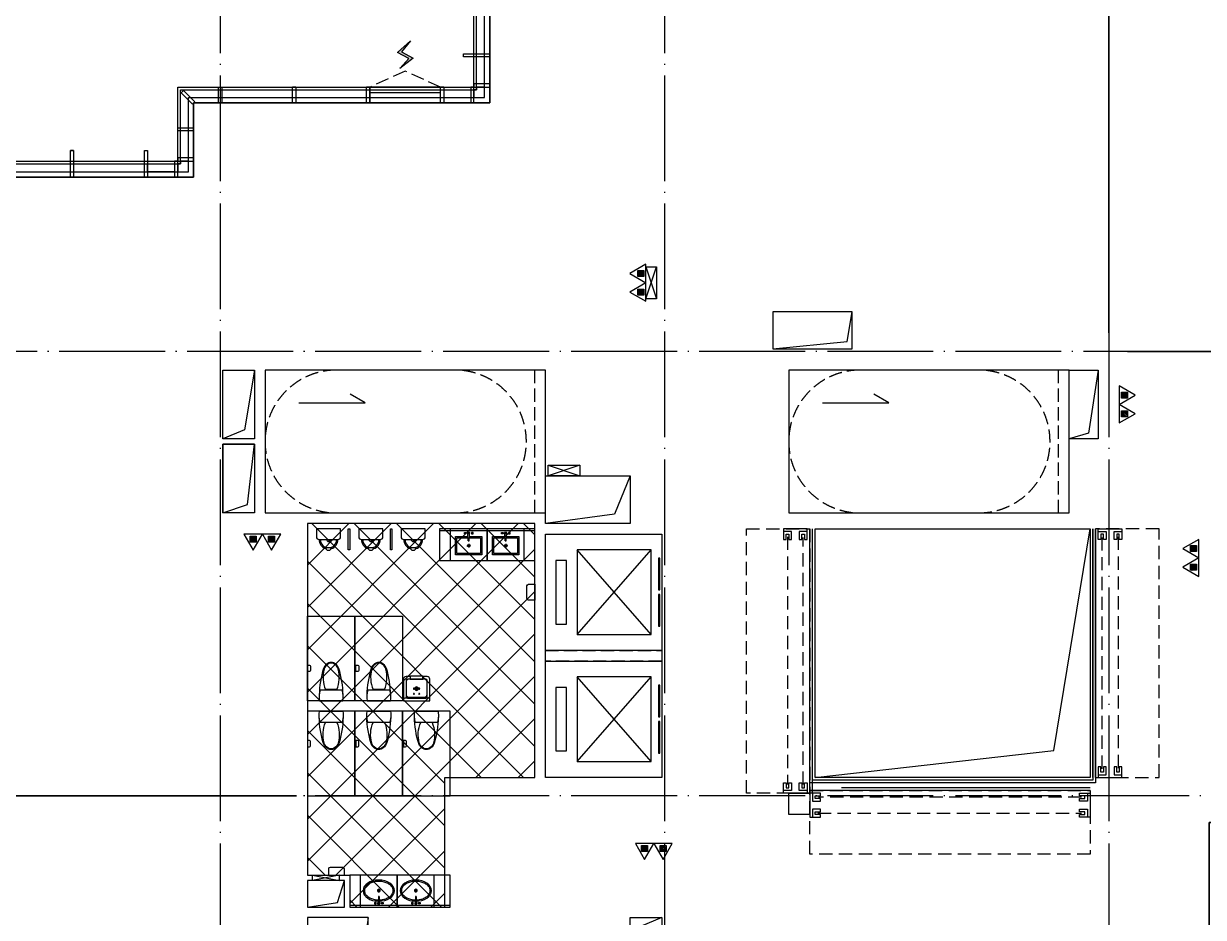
# Model space of a CAD drawing. Extents: x -186750 to 855523, y -12902 to 560425.
# Drawn here: x 116442 to 138746, y 133304 to 150200 of the extents above; entities that cross this region are included whole.
import ezdxf
from ezdxf.xclip import XClip

# ---------------------------------------------------------------- set-up
doc = ezdxf.new("R2010")
doc.units = 0
doc.header["$LTSCALE"] = 1000
doc.header["$MEASUREMENT"] = 0
doc.header["$XCLIPFRAME"] = 0
for name, pattern in [('104-10 轴网$0$DOTE', [2.4200000000000004, 2, -0.2, 0.02, -0.2]), ('8#楼幕墙$0$109-34 轴网$0$L1$0$$AUDIT_BAD_LTYPE1', [0]), ('8#楼幕墙$0$DASH', [0.35, 0.25, -0.1]), ('X-104 8#10#平面$0$109-34 轴网$0$L1$0$$AUDIT_BAD_LTYPE1', [0]), ('X-104 8#10#平面$0$CACHE', [0.375, 0.25, -0.125]), ('X-104 8#10#平面$0$DASH', [0.35, 0.25, -0.1]), ('三跑梯-奇数F$0$DASH', [0.35, 0.25, -0.1])]:
    doc.linetypes.add(name, pattern=pattern)
for name, color, linetype in [('104-10 轴网$0$A_AXIS-轴线', 252, '104-10 轴网$0$DOTE'), ('8#楼幕墙$0$A-C_玻璃幕墙', 140, 'Continuous'), ('8#楼幕墙$0$A-SUR_看线', 252, 'Continuous'), ('8#楼幕墙$0$A-TECH_结构', 21, 'Continuous'), ('EQUIP_消防', 7, 'Continuous'), ('TWT_TEXT', 7, 'Continuous'), ('X-104 8#10#平面$0$A-E_栏杆', 252, 'Continuous'), ('X-104 8#10#平面$0$A-E_楼梯', 252, 'Continuous'), ('X-104 8#10#平面$0$A-E_电梯', 252, 'Continuous'), ('X-104 8#10#平面$0$A-FC', 252, 'X-104 8#10#平面$0$CACHE'), ('X-104 8#10#平面$0$A-I_卫-洁具', 8, 'Continuous'), ('X-104 8#10#平面$0$A-SUR_看线', 252, 'Continuous'), ('X-104 8#10#平面$0$A-TECH_暖通', 162, 'Continuous'), ('X-104 8#10#平面$0$A-TECH_结构', 252, 'Continuous')]:
    doc.layers.add(name, color=color, linetype=linetype)
for name, color, linetype, plot in [('8#楼幕墙$0$04-电动窗', 1, 'Continuous', False), ('X-104 8#10#平面$0$04-不打印_辅助线', 165, 'Continuous', False), ('三跑梯-奇数F$0$04-不打印_辅助线', 165, 'Continuous', False)]:
    doc.layers.add(name, color=color, linetype=linetype, plot=plot)

# ---------------------------------------------------------------- blocks, each defined once
blk = doc.blocks.new('104-10 轴网')
at = {"layer": '104-10 轴网$0$A_AXIS-轴线', "linetype": '104-10 轴网$0$DOTE'}
for p, q in [((128829.5977508623, 40099.99999999988), (128829.5977508621, -6500.000000000186)), ((137229.5977508624, 40099.99999999987), (137229.5977508621, -6500.000000000186)), ((145629.5977508624, 40099.99999999987), (145629.5977508621, -6500.000000000186)), ((168929.5977508623, 25199.99999999987), (113929.5977508621, 25199.99999999982)), ((168929.5977508623, 16799.99999999987), (113929.5977508621, 16799.99999999982))]:
    blk.add_line(p, q, dxfattribs=at)
blk = doc.blocks.new('X-104 8#10#平面$0$meae')
for p, q in [((-215.039999999979, 0), (-243.7679999999818, 0)), ((-210, 5.039999999979045), (-210, 32.76000000000931)), ((-176.7359999999753, 0), (-204.9599999999627, 0)), ((-99.54815868195146, 8), (21.68149024352897, 14.3899337600451)), ((-99.54815868195146, -7.999999999941792), (-99.54815868195146, 8)), ((21.68149024352897, -14.3899337601033), (21.68149024352897, 14.3899337600451)), ((-210, -32.25599999999395), (-210, -5.039999999979045)), ((-99.54815868195146, -8.000000000058208), (21.68149024352897, -14.3899337601033))]:
    blk.add_line(p, q)
at = {"const_width": 0.8399999999999999}
blk.add_lwpolyline([(-209.5800000000163, -0.1400000000139698, -0.9999999999999999), (-210.4199999999837, -0.1400000000139698, -0.9999999999999999)], format="xyb", close=True, dxfattribs=at)
for points in [[(17.19145484233741, 81.35012003820157), (40, 81.35012003820157), (39.99999999994179, 51.35012003820157), (17.1914548422792, 51.35012003820157)], [(21.68149024352897, 21.35012003820157), (40, 21.35012003820157), (40, -21.35012003820157), (21.68149024352897, -21.35012003820157)], [(17.19145484233741, -81.35012003820157), (40, -81.35012003820157), (39.99999999994179, -51.35012003820157), (17.1914548422792, -51.35012003820157)]]:
    blk.add_lwpolyline(points, close=True)
blk.add_circle((-210, 0), 25.2)
blk.add_ellipse((-210, 0), major_axis=(0, -296.8388870928175), ratio=0.6737661697857759)
at = {"color": 8}
blk.add_open_spline([(-210, -271.838887092832), (-201.6286662275088, -271.838887092832), (-193.2556980797672, -270.8834744876949), (-176.5567826171755, -267.0318226981908), (-168.2292954665609, -264.1331208487391), (-151.7464247078751, -256.3412992825033), (-143.592075161112, -251.4461166422116), (-127.6688291439204, -239.6628589069005), (-119.9016611408442, -232.7743547918508), (-105.0053654383519, -217.100718463771), (-97.87740360945463, -208.3160983382841), (-84.50442564953119, -189.0367220979533), (-78.25994529254967, -178.5426552897552), (-66.86596525227651, -156.1005802754662), (-61.71665413689334, -144.1531549534993), (-52.68240508378949, -119.1104159536771), (-48.79751711455174, -106.0155586157343), (-42.41598126577446, -79.01830609660828), (-39.91934085072717, -65.11628590768669), (-36.39207964838715, -36.86706837144447), (-35.3614577781409, -22.5202054088586), (-34.79793056182098, 6.244822261855006), (-35.26502483320655, 20.66266644134885), (-37.68259151588427, 49.19399507466005), (-39.63306519814068, 63.30715293157846), (-44.95700291811954, 90.86129060061648), (-48.33046480413759, 104.3019146881416), (-56.39392556494568, 130.1611448710319), (-61.0838973345235, 142.5793309712317), (-71.62818411248736, 166.0733063118532), (-77.48238030000357, 177.1485642623738), (-90.15903716551838, 197.6798496269621), (-96.98112566315103, 207.1352148510632), (-111.3602107425686, 224.2113378457143), (-118.9163064261083, 231.8314545630128), (-134.510733252624, 245.1036245926516), (-142.547481424408, 250.7556368449004), (-158.868371842138, 260.0530890176306), (-167.1509793659789, 263.6999722997425), (-183.7976203592261, 269.0257272459567), (-192.162095878215, 270.7072330619558), (-208.8995512870024, 272.153067119536), (-217.2755150526064, 271.9185741905239), (-234.0031495776493, 269.526916392555), (-242.3573442720808, 267.3679324407713), (-258.9526960913208, 261.0731867576833), (-267.1936322519905, 256.9349128940958), (-283.3781850557425, 246.65468100406), (-291.3201072766096, 240.5117016318836), (-306.6623222918133, 226.2813428560039), (-314.0611830068519, 218.1942343084957), (-328.0653621423407, 200.2301868745126), (-334.6699371464783, 190.353927289194), (-346.859358667396, 169.044026111078), (-352.4439172392595, 157.6110181525), (-362.4072642970132, 133.476927122334), (-366.7859668953461, 120.7763437553076), (-374.1964356524404, 94.43610308453208), (-377.2281845823745, 80.79684587812517), (-381.8495765395346, 52.93462008907227), (-383.4392193020904, 38.71199739631265), (-385.1273327118251, 10.0537408667733), (-385.225804392132, -4.381569712015335), (-383.9285565786413, -33.08909023553133), (-382.5328362500295, -47.36097819061251), (-378.2902226594742, -75.36972922243876), (-375.4433290168527, -89.10625087702647), (-368.3874579074909, -115.6863969620317), (-364.1784936326439, -128.529630749661), (-354.5335200406262, -152.9902308470919), (-349.097582319926, -164.6071133053629), (-337.1786070214584, -186.3198765731067), (-330.6958189697471, -196.415140855941), (-316.9037533847149, -214.843760280055), (-309.5951420506462, -223.1764269854757), (-294.4000191528467, -237.9131964488188), (-286.5148495539906, -244.3169298697612), (-270.41386736813, -255.1213227973203), (-262.1997869724291, -259.5227866767091), (-245.6385630253353, -266.3373192788567), (-237.2919559226721, -268.7527736420161), (-222.6272707111784, -271.2949484957498), (-216.3134306632564, -271.838887092832), (-210, -271.838887092832)], degree=3, knots=[0, 0, 0, 0, 0.1541728099079682, 0.1541728099079682, 0.3083456198159364, 0.3083456198159364, 0.4625184297239047, 0.4625184297239047, 0.6166912396318729, 0.6166912396318729, 0.7708640495398411, 0.7708640495398411, 0.9250368594478093, 0.9250368594478093, 1.079209669355778, 1.079209669355778, 1.233382479263746, 1.233382479263746, 1.387555289171714, 1.387555289171714, 1.541728099079682, 1.541728099079682, 1.69590090898765, 1.69590090898765, 1.850073718895619, 1.850073718895619, 2.004246528803587, 2.004246528803587, 2.158419338711555, 2.158419338711555, 2.312592148619523, 2.312592148619523, 2.466764958527492, 2.466764958527492, 2.62093776843546, 2.62093776843546, 2.775110578343428, 2.775110578343428, 2.929283388251396, 2.929283388251396, 3.083456198159364, 3.083456198159364, 3.237629008067333, 3.237629008067333, 3.391801817975301, 3.391801817975301, 3.545974627883269, 3.545974627883269, 3.700147437791237, 3.700147437791237, 3.854320247699206, 3.854320247699206, 4.008493057607174, 4.008493057607174, 4.162665867515142, 4.162665867515142, 4.31683867742311, 4.31683867742311, 4.471011487331078, 4.471011487331078, 4.625184297239047, 4.625184297239047, 4.779357107147015, 4.779357107147015, 4.933529917054983, 4.933529917054983, 5.087702726962951, 5.087702726962951, 5.24187553687092, 5.24187553687092, 5.396048346778888, 5.396048346778888, 5.550221156686856, 5.550221156686856, 5.704393966594824, 5.704393966594824, 5.858566776502792, 5.858566776502792, 6.012739586410761, 6.012739586410761, 6.166912396318729, 6.166912396318729, 6.283185307179586, 6.283185307179586, 6.283185307179586, 6.283185307179586], dxfattribs=at)
at = {"layer": 'X-104 8#10#平面$0$04-不打印_辅助线'}
blk.add_lwpolyline([(-499.9999999998836, -349.9999999999418), (-499.9999999998836, 350.0000000000582), (100.0000000001164, 350.0000000000582), (100.0000000001164, -349.9999999999418)], close=True, dxfattribs=at)
blk = doc.blocks.new('X-104 8#10#平面$0$A-toilet-F2$0$A-toilet-F3$0$$plan$00000388')
for p, q in [((-211.7636100000016, 107.6506163835302), (-211.7636100000016, -107.6506388835276)), ((-202.5, -209.53125), (-202.5, 209.53125)), ((0, -220.78125), (0, 220.78125))]:
    blk.add_line(p, q)
blk.add_lwpolyline([(-202.4999999999999, -209.5312499999999), (-151.5815775000015, -220.9312574999972), (-102.2263650000007, -226.3893074999992), (-50.17650749999908, -226.3893074999992), (8.526512829121202e-14, -220.7812499999999)])
for centre, radius, start, end in [((-70.50223739520334, -1596.893304158019), 1822.905267548176, 91.22236801686525, 107.2477400730136), ((-76.17188249999913, -236.25), 463.3354349999999, 80.5376779999934, 97.73994600000086), ((-595.175017904075, 0), 128.7061108459815, 159.5476091936029, 200.4523908063857), ((-562.4982811024126, -12.18639293920603), 163.5812782416205, 107.2477400730136, 159.5476091936029), ((-580.3665348804823, -1.124999869261956e-05), 128.7061108459815, 136.8542646013629, 223.1457353986371), ((-555.5449209055997, -23.26485846064998), 162.7261878014058, 104.7785650587778, 136.8542646013629), ((-443.4417002224786, -448.2021481943076), 602.2018211347165, 67.37374387746667, 104.7785650587778), ((-76.17188249999913, -236.25), 463.3354349999999, 97.73994600000086, 105.8219819999994), ((-562.4982811024126, 12.18639293920603), 163.5812782416205, 200.4523908063857, 252.7522599269864), ((-555.5449209055997, 23.26483596065259), 162.7261878014058, 223.1457353986371, 255.2214349412222), ((-70.50223739520334, 1596.893304158019), 1822.905267548176, 252.7522599269864, 268.7776319831348), ((-443.4417002224786, 448.2021256943101), 602.2018211347165, 255.2214349412222, 292.6262561225334)]:
    blk.add_arc(centre, radius, start, end)
blk = doc.blocks.new('X-104 8#10#平面$0$hgfasg')
at = {"layer": 'X-104 8#10#平面$0$04-不打印_辅助线'}
blk.add_lwpolyline([(-450, 1599.999999999709), (450, 1599.999999999651), (450, -3.492459654808044e-10), (-450, -2.91038304567337e-10)], close=True, dxfattribs=at)
at = {"rotation": 270}
blk.add_blockref('X-104 8#10#平面$0$A-toilet-F2$0$A-toilet-F3$0$$plan$00000388', (0, 0), dxfattribs=at)
blk = doc.blocks.new('X-104 8#10#平面$0$hgfd')
at = {"color": 8}
for p, q in [((-38.49999971458601, 228.000000048185), (38.50000028541399, 227.9999999518077)), ((3.335953806526959e-07, 266.5000000000036), (2.372253220528364e-07, 189.5000000000036))]:
    blk.add_line(p, q, dxfattribs=at)
for points in [[(250, -3.504792402964085e-07), (-249.9999999999927, 3.504792402964085e-07), (-249.9999994917889, 406.0000003504792, -0.4142135623732199), (-199.9999994292011, 456.0000002878987), (-119.9999994292084, 456.0000001877597), (-119.9999994166865, 466.000000187767), (120.0000005833208, 465.9999998122548), (120.0000005708062, 455.9999998122548), (200.000000570777, 455.9999997121158, -0.414213562372991), (250.0000005081893, 405.9999996495353)], [(175.000000062566, 49.99999974339516), (-174.9999999374049, 50.00000025659756, -0.4142135623730927), (-199.9999999061183, 75.00000028789145), (-199.9999995230974, 381.0000002878987, -0.414213562373095), (-174.9999994917962, 406.0000002565976), (175.0000005082111, 405.9999997434024, -0.4142135623731322), (200.0000004769245, 380.9999997121085), (200.0000000938744, 74.99999971210127, -0.4142135623730573)], [(250, -3.504792402964085e-07), (-249.9999999999927, 3.504792402964085e-07), (-249.9999999686988, 25.00000035048652, -0.4142135623730971), (-224.9999999373977, 50.00000031918535), (225.0000000625878, 49.99999968082193, -0.4142135623730932), (250.0000000313012, 24.99999964952804)]]:
    blk.add_lwpolyline(points, format="xyb", close=True)
blk.add_lwpolyline([(120.0000005708062, 455.9999998122548), (200.000000570777, 455.9999997121158, -0.414213562373095), (250.0000005081893, 405.9999996495353), (250, -3.504792402964085e-07), (-249.9999999999927, 3.504792402964085e-07), (-249.9999994917889, 406.0000003504792, -0.4142135623730929), (-199.9999994292011, 456.0000002878987), (-119.9999994292084, 456.0000001877597)], format="xyb")
blk.add_lwpolyline([(120.0000005082184, 405.9999998122476), (-119.9999994917889, 406.0000001877524), (-119.9999994166865, 466.000000187767), (120.0000005833208, 465.9999998122548)], close=True)
blk.add_lwpolyline([(150.0000000876389, 69.99999977469633), (-149.9999999123756, 70.00000022531094, -0.4142135623730976), (-199.9999998497879, 120.0000002878915), (-199.9999995543913, 356.0000002878842, -0.414213562373095), (-149.9999994918035, 406.0000002253037), (150.0000005081965, 405.9999997746963, -0.414213562373095), (200.0000004456087, 355.9999997121085), (200.0000001502194, 119.9999997121231, -0.4142135623731096)], format="xyb", close=True, dxfattribs=at)
for centre, radius in [((-49.99999971457146, 228.0000000625914), 10), ((2.854139893315732e-07, 228.0000000000036), 35), ((50.00000028542127, 227.9999999374159), 10), ((-49.99999983975431, 128.0000000625841), 10), ((50.00000016025297, 127.9999999374159), 10)]:
    blk.add_circle(centre, radius)
blk.add_circle((2.854139893315732e-07, 228.0000000000036), 25, dxfattribs=at)
blk = doc.blocks.new('X-104 8#10#平面$0$卫生间')
at = {"layer": 'X-104 8#10#平面$0$A-I_卫-洁具', "ltscale": 0.1}
blk.add_lwpolyline([(29249.99997658384, 18300.0000078821), (31149.99997658456, 18300.00000788411), (31149.99997658456, 18900.00000788411), (29249.99997658384, 18900.0000078821)], close=True, dxfattribs=at)
blk.add_lwpolyline([(29249.9999765839, 18900.00000788417), (29249.9999765839, 18870.00000788417), (31149.99997652085, 18870.00000788397), (31149.99997652428, 18900.00000788411)], dxfattribs=at)
for points in [[(31549.99997658755, 18300.00000787908), (31249.99997658755, 18300.00000787908), (31249.99997658755, 18180.00000787896, 0.414213562373095), (31279.99997658755, 18150.00000787896), (31519.99997658755, 18150.00000787896, 0.414213562373095), (31549.99997658755, 18180.00000787896)], [(27649.9999765533, 12800.00000788734), (27649.9999765533, 13100.00000788734), (27769.99997655342, 13100.00000788734, -0.414213562373095), (27799.99997655342, 13070.00000788734), (27799.99997655342, 12830.00000788734, -0.414213562373095), (27769.99997655342, 12800.00000788734)]]:
    blk.add_lwpolyline(points, format="xyb", close=True, dxfattribs=at)
at = {"layer": 'X-104 8#10#平面$0$A-I_卫-洁具'}
for points in [[(30074.99997657166, 15851.95678070415), (30074.99997657168, 15771.95678070415, 0.4142135623730523), (30094.99997657168, 15751.95678070415), (30134.99997657171, 15751.95678070415), (30134.99997657169, 15871.95678070415), (30094.99997657166, 15871.95678070415, 0.4142135623731306)], [(30974.99997657155, 15851.95678070412), (30974.99997657156, 15771.95678070412, 0.4142135623730523), (30994.99997657156, 15751.95678070412), (31034.99997657159, 15751.95678070412), (31034.99997657158, 15871.95678070412), (30994.99997657155, 15871.95678070412, 0.4142135623731306)], [(31889.99997657165, 15851.95678070426), (31889.99997657166, 15771.95678070426, 0.4142135623730523), (31909.99997657166, 15751.95678070426), (31949.99997657169, 15751.95678070426), (31949.99997657168, 15871.95678070426), (31909.99997657165, 15871.95678070426, 0.4142135623731306)], [(30974.99997657155, 14348.04323506608), (30974.99997657156, 14428.04323506608, -0.4142135623730523), (30994.99997657156, 14448.04323506608), (31034.99997657159, 14448.04323506608), (31034.99997657158, 14328.04323506608), (30994.99997657155, 14328.04323506608, -0.4142135623731306)], [(31889.99997657163, 14348.04323506594), (31889.99997657166, 14428.04323506594, -0.4142135623730523), (31909.99997657166, 14448.04323506594), (31949.99997657169, 14448.04323506594), (31949.99997657166, 14328.04323506594), (31909.99997657163, 14328.04323506594, -0.4142135623731306)]]:
    blk.add_lwpolyline(points, format="xyb", close=True, dxfattribs=at)
at = {"layer": 'X-104 8#10#平面$0$A-I_卫-洁具', "ltscale": 0.1, "xscale": -1}
for name, p, rotation in [('X-104 8#10#平面$0$meae', (29899.9999765845, 18800.00000788434), 270), ('X-104 8#10#平面$0$meae', (30599.9999765845, 18800.00000788411), 270), ('X-104 8#10#平面$0$hgfd', (29884.99997657168, 15000.00000755693), 180)]:
    blk.add_blockref(name, p, dxfattribs=dict(at, rotation=rotation))
for p in [(29699.99997657168, 15200.000007897), (30599.99997657168, 15200.00000788565), (31499.99997657168, 15200.00000788539)]:
    blk.add_blockref('X-104 8#10#平面$0$hgfasg', p, dxfattribs=at)
at = {"layer": 'X-104 8#10#平面$0$A-I_卫-洁具', "ltscale": 0.1, "rotation": 180}
for p in [(30599.99997657168, 15000.00000789596), (31499.99997657168, 15000.00000788481)]:
    blk.add_blockref('X-104 8#10#平面$0$hgfasg', p, dxfattribs=at)
blk = doc.blocks.new('X-104 8#10#平面$0$dfsdgf')
at = {"layer": 'X-104 8#10#平面$0$A-E_栏杆'}
for points in [[(249.9999999999673, -5049.999978165768), (249.9999999969223, -250.0000139501353), (5649.99999998985, -250.0000279002707), (5649.999999992895, -5049.999992115903)], [(299.9999999999673, -5049.999978165768), (299.9999999969514, -300.0000139501353), (5599.99999998985, -300.0000279002707), (5599.999999992895, -5049.999992115903)]]:
    blk.add_lwpolyline(points, dxfattribs=at)
blk = doc.blocks.new('三跑梯-奇数F')
at = {"color": 8, "linetype": '三跑梯-奇数F$0$DASH'}
for centre, start, end in [((1350.000000000002, 3950.000000000022), 0, 180), ((1350.14815628293, 1710.000000000051), 180, 0)]:
    blk.add_arc(centre, 1350.000000000002, start, end, dxfattribs=at)
at = {"layer": '三跑梯-奇数F$0$04-不打印_辅助线', "linetype": '三跑梯-奇数F$0$DASH'}
blk.add_line((3.637978807091713e-12, 199.9999999999982), (2700.000000000004, 199.9999999999982), dxfattribs=at)
at = {"layer": '三跑梯-奇数F$0$04-不打印_辅助线'}
blk.add_lwpolyline([(2700.000000000002, 5299.999999999999), (1.818989403545856e-12, 5299.999999999999), (1.818989403545856e-12, -9.094947017729282e-13), (2700.000000000002, -1.818989403545856e-12)], close=True, dxfattribs=at)
blk.add_lwpolyline([(2080.148156277954, 4661.834401277643), (2080.148156277895, 3410.000000000371), (2245.772232771751, 3690.000000000371)], dxfattribs=at)
blk = doc.blocks.new('X-104 8#10#平面$0$fdhggh')
at = {"layer": 'X-104 8#10#平面$0$04-不打印_辅助线', "linetype": 'X-104 8#10#平面$0$109-34 轴网$0$L1$0$$AUDIT_BAD_LTYPE1'}
h = blk.add_hatch(dxfattribs=at)
h.set_pattern_fill('多孔材料', color=256, scale=200)
h.set_pattern_definition([(45, (-111356.9507218327, 118800.0000000005), (-400.0004066222933, 400.0004066222933), []), (135, (-111356.9507218327, 118800.0000000005), (-400.0004066222933, -400.0004066222933), [])])
h.paths.add_polyline_path([(14350.00002345038, 140749.9983616374), (10050.00002342847, 140749.9983616374), (10050.0000234285, 134099.9983616375), (10850.00002341266, 134099.9983616375), (10850.00002341272, 133499.9983616325), (12650.00002341619, 133499.9983616323), (12650.00002341621, 135949.9983834741), (14350.0000234468, 135949.9983834712)])
blk.add_lwpolyline([(14350.00002345038, 140749.9983616374), (10050.00002342847, 140749.9983616374), (10050.0000234285, 134099.9983616375), (10850.00002341266, 134099.9983616375), (10850.00002341272, 133499.9983616325), (12650.00002341619, 133499.9983616323), (12650.00002341621, 135949.9983834741), (14350.0000234468, 135949.9983834712), (14350.00002345035, 140749.9983616375)], close=True, dxfattribs=at)
at = {"layer": 'X-104 8#10#平面$0$A-TECH_结构', "linetype": 'X-104 8#10#平面$0$109-34 轴网$0$L1$0$$AUDIT_BAD_LTYPE1'}
for points in [[(42499.99999999965, 147300.0000154357), (42499.99999999965, 157100), (24699.99999999965, 157100), (24699.99999999965, 155700), (13499.99999999965, 155700), (13499.99999999965, 148700), (7899.999999999651, 148700), (7899.999999999651, 147300), (-3300.000000000349, 147300), (-3300.000000000349, 136100), (-4700.000000000349, 136100), (-4700.000000000349, 115500), (8899.99999999965, 115500), (8899.99999999965, 118300), (20099.99999999965, 118300), (20099.99999999965, 130900), (27099.99999999936, 130900), (27099.99999999546, 135100.0000139568), (33099.99999999534, 135100.0000139568), (33099.99999999924, 132299.9999999999), (45299.99999999965, 132300), (45299.99999999965, 147300.0000014938)], [(19650.00000000832, 140649.9999921159), (24850.00000000268, 140649.9999921159), (24850.00000000268, 135950.0000139501), (19650.00000000832, 135950.0000139501)]]:
    blk.add_lwpolyline(points, close=True, dxfattribs=at)
blk = doc.blocks.new('A-电梯2222')
for p, q in [((-599.9999999888532, 1800.000000028485), (-599.9999999888532, 2000.000000028485)), ((-599.9999999888532, 2000.000000028485), (599.999999990192, 2000.000000027969)), ((599.999999990192, 1800.000000028027), (-599.9999999888532, 1800.000000028485)), ((599.999999990192, 2000.000000027969), (599.999999990192, 1800.000000028027)), ((-800.0000000021246, 200.0000000191649), (-800.0000000016589, 1600.000000013759)), ((-800.0000000016589, 1600.000000013759), (800.0000000027649, 1600.000000013068)), ((800.0000000027649, 1600.000000013068), (-800.0000000021246, 200.0000000191649)), ((800.0000000021828, 200.0000000184664), (-800.0000000016589, 1600.000000013759)), ((800.0000000027649, 1600.000000013068), (800.0000000021828, 200.0000000184664)), ((800.0000000021828, 200.0000000184664), (-800.0000000021246, 200.0000000191649))]:
    blk.add_line(p, q)
for points in [[(-1100, 0), (1100, 0), (1100, 2200.000000000007), (-1100, 2200.000000000007)], [(-643.3333333326736, 38.08112883746799), (-643.3333333326736, 58.97966308711329), (-43.33333333267365, 58.97966308711329), (-43.33333333267365, 38.08112883746799)], [(43.33333333273185, 38.0811288371915), (43.33333333273185, 58.97966308683681), (643.3333333327319, 58.97966308683681), (643.3333333327319, 38.0811288371915)]]:
    blk.add_lwpolyline(points, close=True)
blk = doc.blocks.new('X-104 8#10#平面$0$jhat')
for p, q in [((-395, -250.0000000000582), (-395, 249.9999999999418)), ((-395, 249.9999999999418), (-44.99999999994179, 249.9999999999418)), ((-44.99999999994179, 249.9999999999418), (-44.99999999994179, 11.73657725605881)), ((-219.9999999999418, 32.25599999987753), (-219.9999999999418, 5.03999999986263)), ((-124.8214514199644, 8.000000000058208), (11.68149024352897, 14.3899337601033)), ((-124.8214514199644, 7.999999999941792), (-124.8214514199644, -8.000000000058208)), ((11.68149024352897, 14.3899337601033), (11.68149024352897, -14.3899337601033)), ((-225.0399999999208, -1.164153218269348e-10), (-253.7679999999236, -1.164153218269348e-10)), ((-219.9999999999418, -5.040000000095461), (-219.9999999999418, -32.76000000012573)), ((-186.7359999999171, -1.164153218269348e-10), (-214.9599999999045, -1.164153218269348e-10)), ((-124.8214514199644, -8.000000000058208), (11.68149024352897, -14.3899337601033)), ((-44.99999999994179, -12.38077738613356), (-44.99999999994179, -250.0000000000582)), ((-44.99999999994179, -250.0000000000582), (-395, -250.0000000000582))]:
    blk.add_line(p, q)
at = {"color": 8}
blk.add_lwpolyline([(-69.99999999994179, -11.06304409715813), (-69.99999999994179, -225.0000000000582), (-370, -225.0000000000582), (-370, 224.9999999999418), (-69.99999999994179, 224.9999999999418), (-69.99999999994179, 10.56628493819153)], dxfattribs=at)
at = {"ltscale": 1000, "const_width": 0.8399999999999999}
blk.add_lwpolyline([(-219.5799999999581, 0.1399999998975545, 0.9999999999999999), (-220.4199999999255, 0.1399999998975545, 0.9999999999999999)], format="xyb", close=True, dxfattribs=at)
for points in [[(7.191454842337407, 81.35012003820157), (30, 81.35012003820157), (30, 51.35012003820157), (7.191454842337407, 51.35012003820157)], [(11.68149024352897, -21.35012003820157), (30, -21.35012003820157), (30, 21.35012003820157), (11.68149024352897, 21.35012003820157)], [(7.191454842337407, -81.35012003820157), (30, -81.35012003820157), (30, -51.35012003820157), (7.191454842337407, -51.35012003820157)]]:
    blk.add_lwpolyline(points, close=True)
blk.add_circle((-219.9999999999418, -1.164153218269348e-10), 25.2)
at = {"layer": 'X-104 8#10#平面$0$04-不打印_辅助线'}
blk.add_lwpolyline([(100.0000000001164, -350), (100.0000000000582, 350), (-499.9999999999418, 350), (-499.9999999998836, -350)], close=True, dxfattribs=at)
blk = doc.blocks.new('X-104 8#10#平面$0$A-toilet-F2$0$A-toilet-F3$0$xb')
for p, q in [((-228.5999999991618, 152.3999999994412), (-228.6000000010245, 9.313225746154785e-10)), ((-228.6000000010245, 9.313225746154785e-10), (228.6000000010245, -9.313225746154785e-10)), ((177.7999999998137, 203.2000000000698), (-177.7999999993481, 203.1999999994878)), ((228.6000000010245, -9.313225746154785e-10), (228.6000000005588, 152.3999999997905))]:
    blk.add_line(p, q)
for centre, radius, start, end in [((-6.349999998696148, 209.549999998766), 171.56755229355, 106.6068803142738, 182.1210963969083), ((-6.349999998696148, 209.549999998766), 146.16755229355, 87.87890362284142, 182.1210963969083), ((9.313225746154785e-10, 342.8999999993248), 63.50000000000001, 1.07073087239469, 178.9292691276053), ((1.396983861923218e-09, 203.1999999987893), 38.1, 0, 180), ((6.350000001490116, 209.549999998766), 146.16755229355, 357.8789036030917, 92.12109637715858), ((6.350000001490116, 209.549999998766), 171.56755229355, 357.8789036030917, 73.39311968572625), ((-177.7999999993481, 152.3999999992084), 50.8, 90, 180), ((177.8000000002794, 152.3999999997905), 50.8, 0, 90)]:
    blk.add_arc(centre, radius, start, end)
blk = doc.blocks.new('X-104 8#10#平面$0$8#核心筒')
at = {"layer": 'X-104 8#10#平面$0$A-I_卫-洁具', "ltscale": 0.1}
for points in [[(10819.99873398323, 21849.99836163709), (10849.99873398323, 21849.99836163709), (10849.99873398323, 21449.99836163709), (10819.99873398323, 21449.99836163709)], [(11619.99873398323, 21849.99836163709), (11649.99873398323, 21849.99836163709), (11649.99873398323, 21449.99836163709), (11619.99873398323, 21449.99836163709)], [(14350.0000234468, 21849.99836163723), (12550.0000234468, 21849.99836163723), (12550.0000234468, 21249.99836163723), (14350.0000234468, 21249.99836163723)]]:
    blk.add_lwpolyline(points, close=True, dxfattribs=at)
blk.add_lwpolyline([(12550.0000234468, 21849.99836163723), (12550.0000234468, 21819.99836163723), (14350.00002344692, 21819.99836163712), (14350.00002345035, 21849.99836163729)], dxfattribs=at)
at = {"layer": 'X-104 8#10#平面$0$A-TECH_结构', "linetype": 'X-104 8#10#平面$0$DASH'}
blk.add_lwpolyline([(14550.00002344679, 19549.99838346642), (16750.00002344628, 19549.99838346642), (16750.00002344628, 19349.99836162853), (14550.00002344679, 19349.99836162853)], close=True, dxfattribs=at)
at = {"layer": 'X-104 8#10#平面$0$A-E_电梯', "xscale": -1, "rotation": 90}
for p in [(16750.0000234468, 20649.99838346642), (16750.0000234468, 18249.99838346642)]:
    blk.add_blockref('A-电梯2222', p, dxfattribs=at)
at = {"layer": 'X-104 8#10#平面$0$A-I_卫-洁具', "ltscale": 0.1}
for name, p, rotation in [('X-104 8#10#平面$0$A-toilet-F2$0$A-toilet-F3$0$xb', (10450.00002342847, 21849.99836163712), 180), ('X-104 8#10#平面$0$A-toilet-F2$0$A-toilet-F3$0$xb', (11250.00002342847, 21849.99836163712), 180), ('X-104 8#10#平面$0$A-toilet-F2$0$A-toilet-F3$0$xb', (12050.00002342847, 21849.99836163712), 180), ('X-104 8#10#平面$0$jhat', (13100.0000234468, 21749.99836163723), 90), ('X-104 8#10#平面$0$jhat', (13800.0000234468, 21749.99836163723), 90)]:
    blk.add_blockref(name, p, dxfattribs=dict(at, rotation=rotation))
blk = doc.blocks.new('X-104 8#10#平面$0$fdsgdfh')
at = {"layer": 'X-104 8#10#平面$0$A-TECH_结构', "linetype": 'X-104 8#10#平面$0$109-34 轴网$0$L1$0$$AUDIT_BAD_LTYPE1'}
for points in [[(18850.00000000291, 25249.99999999994), (20253.73374423392, 25389.46087554155), (20350.00000000176, 25949.99836163723)], [(8450.006772121327, 23450.00106368423), (8450.006772121327, 22149.99999212002), (8921.005071387859, 22309.13151894271), (9050.00674062816, 23450.00099037576), (8450.006772121327, 23450.00099037576)], [(16150.00002344656, 22849.99999211542), (15853.91086440366, 22126.21603221793), (14550.00002344651, 21949.99999211269)], [(16750.00000000237, 14499.99836163232), (16349.02608525718, 14334.72744898006), (16149.99999999524, 12799.99836202263)]]:
    blk.add_lwpolyline(points, dxfattribs=at)
for points in [[(20350.00000000176, 25949.99836163723), (18850.00000000339, 25949.99836163723), (18850.00000000288, 25249.99999999994), (20350.0000000013, 25249.99999999994)], [(8450.000026823487, 24849.99997205439), (9050.000041363295, 24849.99997205439), (9050.000041363295, 23550.00099037652), (8450.000026823487, 23550.00099037652)], [(8450.006772121327, 23450.00106368423), (9050.000045112247, 23450.00106368423), (9050.000045112247, 22149.99999212078), (8450.006772121327, 22149.99999212078)], [(14550.00002344657, 22849.99999211542), (16150.00002344656, 22849.99999211542), (16150.00002344656, 21949.99999211269), (14550.00002344657, 21949.99999211269)], [(10750.0000234124, 15199.99999212098), (10050.00002342812, 15199.99999212098), (10050.00002342812, 14699.99999211595), (10750.0000234124, 14699.99999211595)], [(11199.99999999686, 14499.99999211586), (10050.00002342826, 14499.99999211586), (10050.00002342826, 12799.99999250611), (11199.99999999686, 12799.99999250611)], [(16149.99999999524, 14499.99836163234), (16750.00000000237, 14499.99836163232), (16750.00000000237, 12799.9983620226), (16149.99999999524, 12799.99836202263)]]:
    blk.add_lwpolyline(points, close=True, dxfattribs=at)
at = {"layer": 'X-104 8#10#平面$0$A-TECH_结构'}
for points in [[(8450.000072856463, 23550.000963775), (8450.000026823487, 24849.99997205439), (9050.000045371824, 24850.000040969), (8862.080341181427, 23718.58417392988)], [(24449.99990949356, 23549.99995995202), (24449.99995292602, 24849.99994988367), (24999.99999660569, 24849.99997068744), (24818.80254176581, 23659.58259681691)], [(24449.99993120979, 24849.9999638038), (24999.9999999967, 24849.999988519), (24999.9999999967, 23550.00006035736), (24449.99993120979, 23550.00003564221)]]:
    blk.add_lwpolyline(points, close=True, dxfattribs=at)
for points in [[(10050.00002342812, 14699.99999211595), (10619.39593914832, 14782.85818737998), (10750.0000234124, 15199.99999212098)], [(11199.99999999703, 14499.99999211586), (11005.12674833491, 13061.95794338497), (10050.00002342826, 12799.99999250611)]]:
    blk.add_lwpolyline(points, dxfattribs=at)
blk = doc.blocks.new('8#楼幕墙$0$$TCHSYS$WIN2D')
for p, q in [((-0.5, 0.5), (0.5, 0.5)), ((-0.5, 0.5), (-0.4999999999999999, -0.5)), ((0.5, 0.5), (0.4999999999999998, -0.5)), ((0.5, 0.1666666666666666), (-0.5, 0.1666666666666666)), ((0.5, -0.1666666666666667), (-0.5, -0.1666666666666667)), ((-0.4999999999999999, -0.5), (0.5, -0.5))]:
    blk.add_line(p, q)
blk = doc.blocks.new('8#楼幕墙$0$开启扇')
at = {"layer": '8#楼幕墙$0$04-电动窗'}
h = blk.add_hatch(color=1, dxfattribs=at)
h.dxf.hatch_style = 1
h.paths.add_polyline_path([(771.2538212353829, 399.4187931009801), (600.4963348774836, 588.0845509109495), (817.000029503055, 705.4227948976622), (568.9130649687795, 925.0510056701896), (737.6166181836743, 715.3361196324695), (521.1129235581029, 597.9978756457567)])
at = {"linetype": '8#楼幕墙$0$DASH'}
blk.add_lwpolyline([(0, 49.99999999714782), (670, 349.9999999971478), (1340, 49.99999999714782)], dxfattribs=at)
at = {"layer": '8#楼幕墙$0$04-电动窗', "color": 1}
blk.add_lwpolyline([(771.2538212353829, 399.4187931009801), (600.4963348774836, 588.0845509109495), (817.000029503055, 705.4227948976622), (568.9130649687795, 925.0510056701896), (737.6166181836743, 715.3361196324695), (521.1129235581029, 597.9978756457567), (771.2538212353829, 399.4187931009801)], close=True, dxfattribs=at)
at = {"xscale": -1340, "yscale": 300, "zscale": 1340, "rotation": 180}
blk.add_blockref('8#楼幕墙$0$$TCHSYS$WIN2D', (670, -100), dxfattribs=at)
blk = doc.blocks.new('8#楼幕墙$0$A$C13E80662')
for points in [[(150.0005130732898, 150.2641038001748), (150.0005130732898, 200.2641038001238), (0.0005130732897669077, 200.2641038001238), (0.0005130732897669077, 0.2641038001238485), (150.0005130732898, 0.2641038001238485)], [(150.0005130732898, 0.2641038001747802), (200.0005130733043, 0.2641038001747802), (200.0005130733043, 150.2641038001748), (150.0005130732898, 150.2641038001748)]]:
    blk.add_lwpolyline(points)
blk = doc.blocks.new('*U392')
blk.add_lwpolyline([(509.9999999944921, 0), (0, 0), (0, 150), (509.9999999944921, 150)], close=True)
blk = doc.blocks.new('8#楼幕墙')
at = {"layer": '8#楼幕墙$0$A-C_玻璃幕墙'}
for points in [[(-3600.000000000349, 136400.0000000002), (-3600.000000000349, 147600.0000000002), (7599.999999999651, 147600.0000000002), (7599.999999999651, 149000.0000000002), (13199.99999999965, 149000.0000000002), (13199.99999999965, 156000.0000000002), (24399.99999999965, 156000.0000000002), (24399.99999999965, 157400.0000000002), (42799.99999999965, 157400.0000000002), (42799.99999999965, 147600.0000000002), (45599.99999999965, 147600.0000000002), (45599.99999999965, 132000.0000000002), (32799.99999999965, 132000.0000000002), (32799.99999999965, 134800.0000000002), (27399.99999999965, 134800.0000000002), (27399.99999999965, 130600.0000000002), (20399.99999999965, 130600.0000000002), (20399.99999999965, 118000), (9199.99999999965, 118000), (9199.99999999965, 115200), (-5000.000000000349, 115200), (-5000.000000000349, 136400.0000000002)], [(-3550.000000000349, 136350.0000000002), (-3550.000000000349, 147550.0000000002), (7649.999999999651, 147550.0000000002), (7649.999999999651, 148950.0000000002), (13249.99999999965, 148950.0000000002), (13249.99999999965, 155950.0000000002), (24449.99999999965, 155950.0000000002), (24449.99999999965, 157350.0000000002), (42749.99999999965, 157350.0000000002), (42749.99999999965, 147550.0000000002), (45549.99999999965, 147550.0000000002), (45549.99999999965, 132050.0000000002), (32849.99999999965, 132050.0000000002), (32849.99999999965, 134850.0000000002), (27349.99999999965, 134850.0000000002), (27349.99999999965, 130650.0000000002), (20349.99999999965, 130650.0000000002), (20349.99999999965, 118050), (9149.99999999965, 118050), (9149.99999999965, 115250), (-4950.000000000349, 115250), (-4950.000000000349, 136350.0000000002)], [(-3400.000000000349, 136200.0000000002), (-3400.000000000349, 147400.0000000002), (7799.999999999651, 147400.0000000002), (7799.999999999651, 148800.0000000002), (13399.99999999965, 148800.0000000002), (13399.99999999965, 155800.0000000002), (24599.99999999965, 155800.0000000002), (24599.99999999965, 157200.0000000002), (42599.99999999965, 157200.0000000002), (42599.99999999965, 147400.0000000002), (45399.99999999965, 147400.0000000002), (45399.99999999965, 132200.0000000002), (32999.99999999965, 132200.0000000002), (32999.99999999965, 135000.0000000002), (27199.99999999965, 135000.0000000002), (27199.99999999965, 130800.0000000002), (20199.99999999965, 130800.0000000002), (20199.99999999965, 118200), (8999.99999999965, 118200), (8999.99999999965, 115400), (-4800.000000000349, 115400), (-4800.000000000349, 136200.0000000002)], [(12999.99999999796, 149570.0000139577), (12999.99999999796, 149630.0000139577), (13499.99999999534, 149630.0000139567), (13499.99999999534, 149570.0000139567)], [(8369.99999999546, 149000.0000139551), (8429.99999999546, 149000.0000139551), (8429.99999999546, 148700.0000139556), (8369.99999999546, 148700.0000139556)], [(9769.99999999546, 149000.0000139551), (9829.99999999546, 149000.0000139551), (9829.99999999546, 148700.0000139556), (9769.99999999546, 148700.0000139556)], [(11169.99999999546, 149000.0000139551), (11229.99999999546, 149000.0000139551), (11229.99999999546, 148700.0000139556), (11169.99999999546, 148700.0000139556)], [(12569.99999999546, 149000.0000139551), (12629.99999999546, 149000.0000139551), (12629.99999999546, 148700.0000139553), (12569.99999999546, 148700.0000139553)], [(13199.99999999965, 149000.0000000002), (13139.99999999962, 149000.0000000001), (13139.99999999965, 148700.0000000001), (13199.99999999965, 148700.0000000001)], [(13199.99999999962, 149060.0000000002), (13199.99999999965, 149000.0000000002), (13499.99999999965, 149000.0000000002), (13499.99999999965, 149060.0000000002)], [(7709.081169079291, 148933.3452377918), (7666.654762208098, 148890.9188309206), (7878.786796564047, 148678.7867965646), (7921.213203435254, 148721.2132034358)], [(7599.999999999709, 148170.0000139546), (7599.999999999709, 148230.0000139546), (7899.999999997031, 148230.0000139546), (7899.999999997031, 148170.0000139546)], [(5629.999999995111, 147300.0000139535), (5569.999999995111, 147300.0000139535), (5569.999999995052, 147800.00001399), (5629.999999995052, 147800.00001399)], [(7029.999999996333, 147300.0000139535), (6969.999999996333, 147300.0000139535), (6969.999999997555, 147800.00001399), (7029.999999997555, 147800.00001399)], [(7599.999999999622, 147660.0000000002), (7599.999999999651, 147600.0000000002), (7899.999999999651, 147600.0000000002), (7899.999999999651, 147660.0000000002)], [(7599.999999999651, 147600.0000000002), (7539.999999999622, 147600.0000000001), (7539.999999999651, 147300.0000000001), (7599.999999999651, 147300.0000000001)]]:
    blk.add_lwpolyline(points, close=True, dxfattribs=at)
at = {"layer": '8#楼幕墙$0$A-SUR_看线'}
for p, q in [((9829.99999999546, 149000.0000139556), (9769.99999999546, 149000.0000139556)), ((11229.99999999546, 149000.0000139556), (11169.99999999546, 149000.0000139556)), ((12629.99999999546, 149000.0000139553), (12569.99999999546, 149000.0000139553)), ((5629.999999994994, 147800.00001399), (5569.999999994994, 147800.00001399))]:
    blk.add_line(p, q, dxfattribs=at)
at = {"layer": '8#楼幕墙$0$A-TECH_结构'}
blk.add_lwpolyline([(-3300.000000000349, 136100.0000000002), (-3300.000000000349, 147300.0000000002), (7899.999999999651, 147300.0000000002), (7899.999999999651, 148700.0000000002), (13499.99999999965, 148700.0000000002), (13499.99999999965, 155700.0000000002), (24699.99999999965, 155700.0000000002), (24699.99999999965, 157100.0000000002), (42499.99999999965, 157100.0000000002), (42499.99999999965, 147300.0000000002), (45299.99999999965, 147300.0000000002), (45299.99999999965, 132300.0000000002), (33099.99999999965, 132300.0000000002), (33099.99999999965, 135100.0000000002), (27099.99999999965, 135100.0000000002), (27099.99999999965, 130900.0000000002), (20099.99999999965, 130900.0000000002), (20099.99999999965, 118300), (8899.99999999965, 118300), (8899.99999999965, 115500), (-4700.000000000349, 115500), (-4700.000000000349, 136100.0000000002)], close=True, dxfattribs=at)
at = {"layer": '8#楼幕墙$0$A-C_玻璃幕墙', "linetype": '8#楼幕墙$0$109-34 轴网$0$L1$0$$AUDIT_BAD_LTYPE1', "xscale": -1}
blk.add_blockref('8#楼幕墙$0$开启扇', (12569.99999999558, 148950.0000139567), dxfattribs=at)
at = {"layer": '8#楼幕墙$0$A-C_玻璃幕墙'}
for name, p, rotation in [('8#楼幕墙$0$A$C13E80662', (13400.26410379977, 148799.9994869269), 90), ('*U392', (7539.999999999636, 147550.0000000002), 180), ('8#楼幕墙$0$A$C13E80662', (7800.264103799767, 147399.9994869269), 90)]:
    blk.add_blockref(name, p, dxfattribs=dict(at, rotation=rotation))
blk = doc.blocks.new('*U207')
at = {"layer": 'X-104 8#10#平面$0$A-E_栏杆'}
for points in [[(-5299.999999989996, 50), (0, 50)], [(-5299.999999989996, 0), (-599.9999999950014, 0)]]:
    blk.add_lwpolyline(points, dxfattribs=at)
at = {"layer": 'X-104 8#10#平面$0$A-FC'}
for p, q in [((-150.1205822191259, 475.0000000123109), (-5135.222420518556, 474.9995015044406)), ((-5135.222420518556, 173.9195319662686), (-164.7775794651534, 173.9200283635582))]:
    blk.add_line(p, q, dxfattribs=at)
blk.add_lwpolyline([(0, 50), (-5299.999999990636, 50), (-5299.999999990636, 1250.000000000786), (0, 1250.000000000786)], close=True, dxfattribs=at)
at = {"layer": 'X-104 8#10#平面$0$A-FC', "ltscale": 1000}
for points in [[(-5249.999999982399, 100.0000000116124), (-5249.999999984029, 250.0000000111468), (-5099.999999984262, 250.0000000130094), (-5099.999999983331, 200.0000000130094), (-5199.999999983331, 200.0000000111468), (-5199.999999982865, 150.0000000120781), (-5099.999999983098, 150.0000000130094), (-5099.999999982399, 100.0000000130094), (-5299.999999983796, 100.0000000041618), (-5299.999999987464, 550.0000000041618), (-5099.999999985193, 550.0000000130094), (-5099.999999984728, 500.0000000130094), (-5199.999999984728, 500.0000000120781), (-5199.999999983796, 450.0000000116124), (-5099.999999984029, 450.0000000125438), (-5099.999999984029, 400.0000000130094), (-5249.999999983796, 400.0000000111468), (-5249.999999985193, 550.0000000116124)], [(-50.00000000130967, 100.0000000071886), (-49.99999999967986, 250.000000006723), (-199.999999999447, 250.0000000085856), (-200.0000000003783, 200.0000000085856), (-100.0000000003783, 200.000000006723), (-100.000000000844, 150.0000000076543), (-200.0000000006112, 150.0000000085856), (-200.0000000013097, 100.0000000085856), (8.731149137020111e-11, 99.99999999973807), (3.754394128918648e-09, 549.9999999997381), (-199.9999999985157, 550.0000000085856), (-199.9999999989814, 500.0000000085856), (-99.99999999898137, 500.0000000076543), (-99.99999999991269, 450.0000000071886), (-199.9999999996799, 450.00000000812), (-199.9999999996799, 400.0000000085856), (-49.99999999991269, 400.000000006723), (-49.9999999985157, 550.0000000071886)]]:
    blk.add_lwpolyline(points, dxfattribs=at)
blk = doc.blocks.new('*U208')
at = {"layer": 'X-104 8#10#平面$0$A-E_栏杆'}
for points in [[(-4999.999979327851, 50), (0, 50)], [(-4999.999979327851, 0), (-299.999979332857, 0)]]:
    blk.add_lwpolyline(points, dxfattribs=at)
at = {"layer": 'X-104 8#10#平面$0$A-FC'}
for p, q in [((-150.1205822191259, 475.0000000123109), (-4835.222399856411, 474.9995015044406)), ((-4835.222399856411, 173.9195319662686), (-164.7775794651534, 173.9200283635582))]:
    blk.add_line(p, q, dxfattribs=at)
blk.add_lwpolyline([(0, 50), (-4999.999979328491, 50), (-4999.999979328491, 1250.000000000786), (0, 1250.000000000786)], close=True, dxfattribs=at)
at = {"layer": 'X-104 8#10#平面$0$A-FC', "ltscale": 1000}
for points in [[(-4949.999979320255, 100.0000000116124), (-4949.999979321885, 250.0000000111468), (-4799.999979322118, 250.0000000130094), (-4799.999979321186, 200.0000000130094), (-4899.999979321186, 200.0000000111468), (-4899.999979320721, 150.0000000120781), (-4799.999979320954, 150.0000000130094), (-4799.999979320255, 100.0000000130094), (-4999.999979321652, 100.0000000041618), (-4999.999979325319, 550.0000000041618), (-4799.999979323049, 550.0000000130094), (-4799.999979322583, 500.0000000130094), (-4899.999979322583, 500.0000000120781), (-4899.999979321652, 450.0000000116124), (-4799.999979321885, 450.0000000125438), (-4799.999979321885, 400.0000000130094), (-4949.999979321652, 400.0000000111468), (-4949.999979323049, 550.0000000116124)], [(-50.00000000130967, 100.0000000071886), (-49.99999999967986, 250.000000006723), (-199.999999999447, 250.0000000085856), (-200.0000000003783, 200.0000000085856), (-100.0000000003783, 200.000000006723), (-100.000000000844, 150.0000000076543), (-200.0000000006112, 150.0000000085856), (-200.0000000013097, 100.0000000085856), (8.731149137020111e-11, 99.99999999973807), (3.754394128918648e-09, 549.9999999997381), (-199.9999999985157, 550.0000000085856), (-199.9999999989814, 500.0000000085856), (-99.99999999898137, 500.0000000076543), (-99.99999999991269, 450.0000000071886), (-199.9999999996799, 450.00000000812), (-199.9999999996799, 400.0000000085856), (-49.99999999991269, 400.000000006723), (-49.9999999985157, 550.0000000071886)]]:
    blk.add_lwpolyline(points, dxfattribs=at)
blk = doc.blocks.new('*U209')
at = {"layer": 'X-104 8#10#平面$0$A-E_栏杆'}
for points in [[(-4699.998361631831, 50), (0, 50)], [(-4699.998361631831, 0), (0.001638363162783207, 0)]]:
    blk.add_lwpolyline(points, dxfattribs=at)
at = {"layer": 'X-104 8#10#平面$0$A-FC'}
for p, q in [((-150.1205822191259, 475.0000000123109), (-4535.220782160392, 474.9995015044406)), ((-4535.220782160392, 173.9195319662686), (-164.7775794651534, 173.9200283635582))]:
    blk.add_line(p, q, dxfattribs=at)
blk.add_lwpolyline([(0, 50), (-4699.998361632472, 50), (-4699.998361632472, 1250.000000000786), (0, 1250.000000000786)], close=True, dxfattribs=at)
at = {"layer": 'X-104 8#10#平面$0$A-FC', "ltscale": 1000}
for points in [[(-4649.998361624235, 100.0000000116124), (-4649.998361625865, 250.0000000111468), (-4499.998361626098, 250.0000000130094), (-4499.998361625167, 200.0000000130094), (-4599.998361625167, 200.0000000111468), (-4599.998361624701, 150.0000000120781), (-4499.998361624934, 150.0000000130094), (-4499.998361624235, 100.0000000130094), (-4699.998361625632, 100.0000000041618), (-4699.998361629299, 550.0000000041618), (-4499.998361627029, 550.0000000130094), (-4499.998361626564, 500.0000000130094), (-4599.998361626564, 500.0000000120781), (-4599.998361625632, 450.0000000116124), (-4499.998361625865, 450.0000000125438), (-4499.998361625865, 400.0000000130094), (-4649.998361625632, 400.0000000111468), (-4649.998361627029, 550.0000000116124)], [(-50.00000000130967, 100.0000000071886), (-49.99999999967986, 250.000000006723), (-199.999999999447, 250.0000000085856), (-200.0000000003783, 200.0000000085856), (-100.0000000003783, 200.000000006723), (-100.000000000844, 150.0000000076543), (-200.0000000006112, 150.0000000085856), (-200.0000000013097, 100.0000000085856), (8.731149137020111e-11, 99.99999999973807), (3.754394128918648e-09, 549.9999999997381), (-199.9999999985157, 550.0000000085856), (-199.9999999989814, 500.0000000085856), (-99.99999999898137, 500.0000000076543), (-99.99999999991269, 450.0000000071886), (-199.9999999996799, 450.00000000812), (-199.9999999996799, 400.0000000085856), (-49.99999999991269, 400.000000006723), (-49.9999999985157, 550.0000000071886)]]:
    blk.add_lwpolyline(points, dxfattribs=at)
blk = doc.blocks.new('X-104 8#10#平面$0$dsrr')
at = {"layer": 'X-104 8#10#平面$0$A-TECH_结构', "color": 2, "linetype": 'X-104 8#10#平面$0$109-34 轴网$0$L1$0$$AUDIT_BAD_LTYPE1'}
blk.add_lwpolyline([(-6049.999999991735, 50.00002764243982), (-5649.999999991735, 50.00002764243982), (-5649.999999991735, -349.9999863076664), (-6049.999999991735, -349.9999863076664)], close=True, dxfattribs=at)
at = {"linetype": 'X-104 8#10#平面$0$109-34 轴网$0$L1$0$$AUDIT_BAD_LTYPE1'}
for name, p, rotation in [('*U208', (-5599.999999993452, 5050.00000697092), 90), ('*U207', (-5649.999999990396, 150.0000276421779), 179.9999999999999)]:
    blk.add_blockref(name, p, dxfattribs=dict(at, rotation=rotation))
at = {"linetype": 'X-104 8#10#平面$0$109-34 轴网$0$L1$0$$AUDIT_BAD_LTYPE1', "xscale": -1, "rotation": 270}
blk.add_blockref('*U209', (-299.9999999975262, 5049.998361632315), dxfattribs=at)
blk = doc.blocks.new('X-104 8#10#平面$0$rrttg')
at = {"linetype": 'X-104 8#10#平面$0$109-34 轴网$0$L1$0$$AUDIT_BAD_LTYPE1'}
for p, q in [((0, 0), (600, -200)), ((600, 0), (0, -200))]:
    blk.add_line(p, q, dxfattribs=at)
blk.add_lwpolyline([(0, 0), (600, 0), (600, -200), (0, -200)], close=True, dxfattribs=at)
blk = doc.blocks.new('*U266')
at = {"linetype": 'X-104 8#10#平面$0$109-34 轴网$0$L1$0$$AUDIT_BAD_LTYPE1'}
for p, q in [((0, 0), (500, -99.99999999993815)), ((500, 0), (0, -99.99999999993815))]:
    blk.add_line(p, q, dxfattribs=at)
blk.add_lwpolyline([(0, 0), (500, 0), (500, -99.99999999993815), (0, -99.99999999993815)], close=True, dxfattribs=at)
blk = doc.blocks.new('X-104 8#10#平面')
at = {"layer": 'X-104 8#10#平面$0$A-SUR_看线'}
for p, q in [((121586.9507218282, 149000.0000139551), (121526.9507218282, 149000.0000139551)), ((122986.9507218282, 149000.0000139551), (122926.9507218282, 149000.0000139551)), ((124386.9507218282, 149000.000013955), (124326.9507218282, 149000.000013955)), ((117386.9507218278, 147800.0000139895), (117326.9507218278, 147800.0000139895))]:
    blk.add_line(p, q, dxfattribs=at)
at = {"layer": 'X-104 8#10#平面$0$A-SUR_看线', "linetype": 'X-104 8#10#平面$0$DASH', "ltscale": 2, "const_width": 30}
for points in [[(136956.950721833, 157099.9999999997), (136956.9507218326, 144349.9999999995)], [(137306.9507218326, 143999.9999999999), (157056.9507218304, 144000.0000153135)], [(107056.9507218291, 135600.0000139566), (121606.9507452606, 135600.0000139566)]]:
    blk.add_lwpolyline(points, dxfattribs=at)
at = {"layer": 'X-104 8#10#平面$0$A-TECH_结构'}
blk.add_lwpolyline([(131406.950721841, 135950.0000139498), (135916.5748862065, 136455.7066539369), (136606.9507218323, 140649.9999921156)], dxfattribs=at)
at = {"linetype": 'X-104 8#10#平面$0$109-34 轴网$0$L1$0$$AUDIT_BAD_LTYPE1'}
ref = blk.add_blockref('8#楼幕墙', (111756.9507218327, -1.455191522836685e-10), dxfattribs=at)
XClip(ref).set_block_clipping_path([(-18549.999999999476, -12899.999999999882), (65550.0000000003, 284100.0000000003)])
for name, p in [('X-104 8#10#平面$0$fdhggh', (111756.9507218327, -2.91038304567337e-10)), ('X-104 8#10#平面$0$fdsgdfh', (111756.9507218322, 118799.9999999996)), ('X-104 8#10#平面$0$8#核心筒', (111756.9507218321, 118800.0000000001)), ('X-104 8#10#平面$0$dsrr', (136956.9507218329, 135599.9999999999))]:
    blk.add_blockref(name, p, dxfattribs=at)
ref = blk.add_blockref('104-10 轴网', (-8672.647029029395, 118800.0000000001), dxfattribs=at)
XClip(ref).set_block_clipping_path([(104379.59775086239, -11899.999999999955), (178479.5977508624, 45500.000000000044)])
at = {"linetype": 'X-104 8#10#平面$0$109-34 轴网$0$L1$0$$AUDIT_BAD_LTYPE1', "rotation": 180}
for name, p in [('X-104 8#10#平面$0$dfsdgf', (136956.9507218324, 135599.9999999997)), ('X-104 8#10#平面$0$卫生间', (153756.9507218323, 152399.9999999997))]:
    blk.add_blockref(name, p, dxfattribs=at)
at = {"layer": 'X-104 8#10#平面$0$A-E_楼梯', "rotation": 90}
for p in [(126306.9507669446, 140949.9999921781), (136206.9507218337, 140949.9999921155)]:
    blk.add_blockref('三跑梯-奇数F', p, dxfattribs=at)
at = {"layer": 'X-104 8#10#平面$0$A-TECH_暖通', "linetype": 'X-104 8#10#平面$0$109-34 轴网$0$L1$0$$AUDIT_BAD_LTYPE1', "rotation": 89.99999999999984}
blk.add_blockref('X-104 8#10#平面$0$rrttg', (128206.9507218211, 144999.9999921207), dxfattribs=at)
at = {"layer": 'X-104 8#10#平面$0$A-TECH_暖通', "linetype": 'X-104 8#10#平面$0$109-34 轴网$0$L1$0$$AUDIT_BAD_LTYPE1'}
for name, p in [('X-104 8#10#平面$0$rrttg', (126356.9507561122, 141849.9999921154)), ('*U266', (121906.9507452454, 134099.9999921208, 2600))]:
    blk.add_blockref(name, p, dxfattribs=at)
blk = doc.blocks.new('$TWTSYS$00000546')
h = blk.add_hatch()
h.set_pattern_fill('ANSI31', color=256, scale=200, style=0)
h.set_pattern_definition([(45, (-38543.80223862439, -6670.830405693208), (-17.67766952966369, 17.67766952966369), [])])
h.paths.add_polyline_path([(-64.92232553117356, 173.7449990885525), (64.922325531159, 173.7449990885525), (64.922325531159, 43.90034802621994), (-64.92232553117356, 43.90034802621994)])
for points in [[(0, 343.6163707387423), (-198.3870041439732, 0), (198.3870041439732, 0)], [(-64.92232553117356, 173.7449990885525), (64.922325531159, 173.7449990885525), (64.922325531159, 43.90034802621994), (-64.92232553117356, 43.90034802621994)]]:
    blk.add_lwpolyline(points, close=True)
blk = doc.blocks.new('灭火器1')
at = {"layer": 'EQUIP_消防', "xscale": 0.88, "yscale": 0.88, "zscale": 0.88, "rotation": 270}
for p in [(283401.6493893405, 14625.69975781103), (283401.6493893405, 14276.53863051755)]:
    blk.add_blockref('$TWTSYS$00000546', p, dxfattribs=at)
blk = doc.blocks.new('灭火器2')
at = {"layer": 'EQUIP_消防', "xscale": 0.88, "yscale": 0.88, "zscale": 0.88, "rotation": 90.00000000000001}
for p in [(-4049632.307172487, -27063.59765158885), (-4049632.307172487, -27412.75877888233)]:
    blk.add_blockref('$TWTSYS$00000546', p, dxfattribs=at)

msp = doc.modelspace()

# ---------------------------------------------------------------- block references
msp.add_blockref('X-104 8#10#平面', (0, 0))
at = {"layer": 'EQUIP_消防'}
for p in [(4177839.257894297, 172538.1765768713), (4188289.25789434, 167338.1781934048)]:
    msp.add_blockref('灭火器2', p, dxfattribs=at)
at = {"layer": 'TWT_TEXT', "linetype": 'ByBlock'}
msp.add_blockref('灭火器1', (-146244.6986675117, 128548.8808058352), dxfattribs=at)
at = {"layer": 'TWT_TEXT', "linetype": 'ByBlock', "rotation": 270}
for p in [(106505.8315510971, 423951.6493675108), (113905.831551116, 418101.6477509666)]:
    msp.add_blockref('灭火器1', p, dxfattribs=at)

doc.saveas('drawing.dxf')
